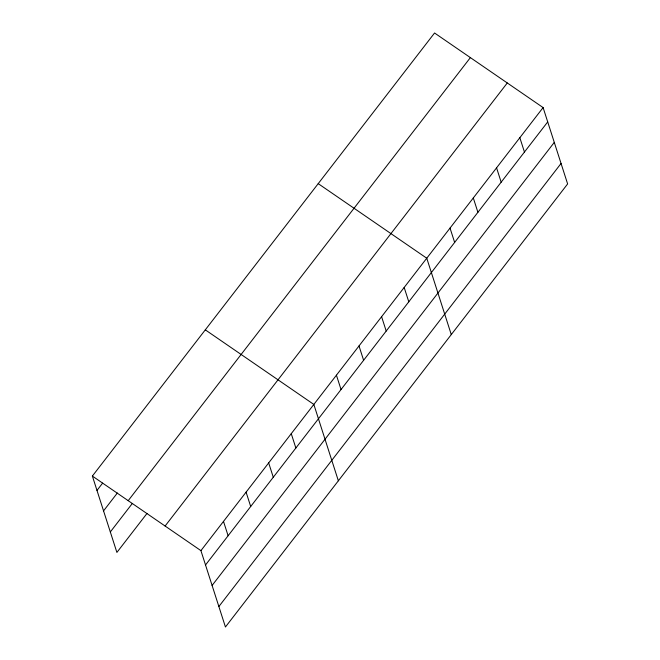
<?xml version="1.0" encoding="UTF-8"?>
<svg xmlns="http://www.w3.org/2000/svg" width="660" height="660" viewBox="0 0 660 660"><rect width="100%" height="100%" fill="white"/><g stroke="black" fill="none" stroke-linecap="round" stroke-linejoin="round"><path stroke-width="0.99" d="M92.375 476.066L434.56 33L543.106 107.58L567.625 183.934L225.439 627L200.92 550.638L92.375 476.066L116.894 552.42L147.007 513.431M96.987 490.413L102.63 483.103M103.554 510.873L117.356 493.004M128.197 500.676L470.382 57.61M110.327 531.96L132.28 503.531M165.099 526.028L507.284 82.97M200.92 550.638L543.106 107.58M205.524 564.985L547.709 121.918M212.099 585.453L554.284 142.387M218.864 606.54L561.049 163.474M318.219 183.645L426.764 258.217L451.275 334.579M205.301 329.851L313.838 404.432L338.357 480.785M519.841 137.709L524.444 152.048M496.567 167.83L501.171 182.176M473.303 197.959L477.906 212.305M450.029 228.088L454.641 242.434M404.176 287.463L408.787 301.81M381.596 316.701L386.199 331.048M359.007 345.947L363.619 360.294M336.427 375.185L341.03 389.532M291.258 433.669L295.861 448.016M268.67 462.916L273.281 477.262M246.089 492.154L250.693 506.501M223.501 521.4L228.112 535.747"/></g></svg>
